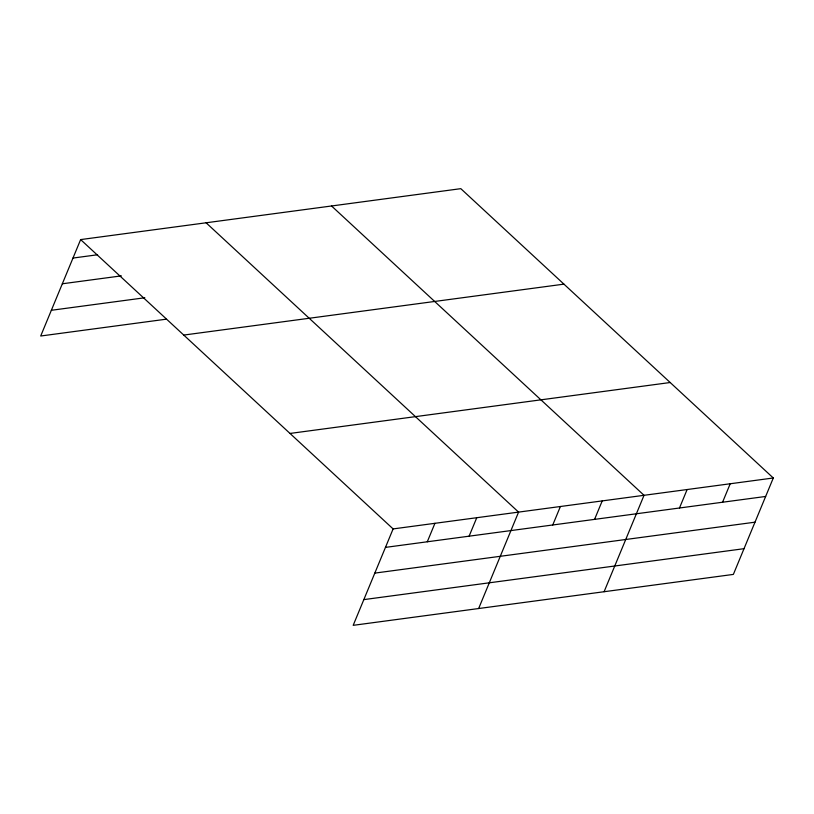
<?xml version="1.0" encoding="UTF-8"?>
<svg xmlns="http://www.w3.org/2000/svg" width="814" height="814" viewBox="0 0 814 814"><rect width="100%" height="100%" fill="white"/><g stroke="black" fill="none" stroke-linecap="round" stroke-linejoin="round"><path stroke-width="1.22" d="M773.3 477.991L393.111 528.917L353.184 625.335L733.363 574.409L773.3 477.991L460.816 188.665L80.637 239.591L40.7 336.009L166.158 319.2M427.289 541.788L434.93 523.321M469.108 536.182L476.76 517.714M478.642 608.526L518.579 512.118L206.095 222.792M552.747 524.979L560.398 506.512M594.566 519.383L602.218 500.915M604.1 591.717L644.037 495.309L331.552 205.983M679.476 508.007L687.128 489.54M722.567 502.238L730.209 483.77M72.985 258.058L97.588 254.762M62.332 283.781L121.367 275.875M51.353 310.287L144.831 297.761M183.75 335.073L563.939 284.147M289.998 433.445L670.187 382.519M385.47 547.384L765.648 496.459M374.816 573.107L754.995 522.181M363.838 599.613L744.016 548.687M80.637 239.591L393.111 528.917"/></g></svg>
